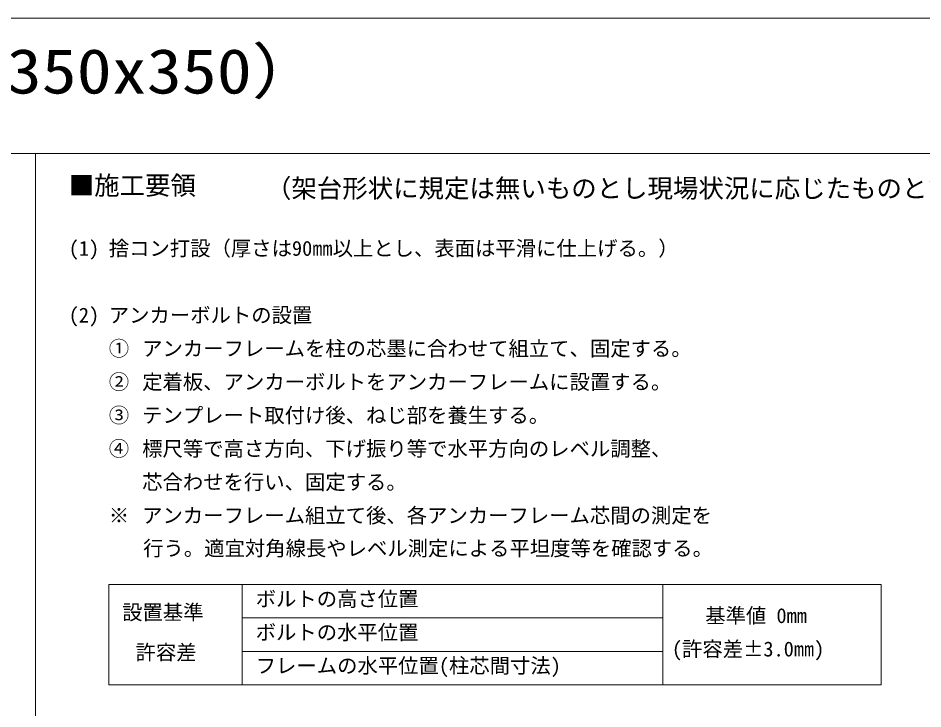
# Model space of a CAD drawing. Units: millimetres, scale not verified. Extents: x -29750 to 29507, y -17676 to 20635.
# Drawn here: x -315 to 9848, y 12616 to 20375 of the extents above; entities that cross this region are included whole.
import ezdxf
from ezdxf.enums import TextEntityAlignment as Align

# ---------------------------------------------------------------- set-up
doc = ezdxf.new("R2010")
doc.units = ezdxf.units.MM
doc.header["$LTSCALE"] = 30
doc.layers.add('0-2_0-8_文字', color=7, linetype='Continuous', lineweight=18)
doc.layers.add('0-3_0-0', color=7, linetype='Continuous', lineweight=9)
doc.styles.add('ＭＳ ゴシック', font='')
doc.styles.get('ＭＳ ゴシック').set_extended_font_data('MS Gothic')

msp = doc.modelspace()

# ---------------------------------------------------------------- linework, layer by layer
at = {"layer": '0-2_0-8_文字', "lineweight": 9}
for p, q in [((-121.54, 18852.91), (-121.54, -17675.56)), ((703.46, 18852.91), (-121.54, 18852.91)), ((703.46, 18852.91), (-121.54, 18852.91)), ((29506.58, 18852.91), (703.46, 18852.91)), ((29506.58, 18852.91), (703.46, 18852.91))]:
    msp.add_line(p, q, dxfattribs=at)
at = {"layer": '0-2_0-8_文字'}
for p, q in [((703.46, 18852.91), (-121.54, 18852.91)), ((29506.58, 18852.91), (703.46, 18852.91)), ((703.46, 12887.86), (703.46, 14012.86)), ((703.46, 14012.86), (9379.5, 14012.86)), ((2203.46, 12887.86), (2203.46, 14012.86)), ((6927.71, 14013.1), (6927.71, 12891.07)), ((9379.5, 12887.86), (9379.5, 14012.86)), ((2203.46, 13637.86), (6927.71, 13637.86)), ((2203.46, 13262.86), (6927.71, 13262.86)), ((703.46, 12887.86), (7453.46, 12887.86)), ((703.46, 12887.86), (9379.5, 12887.86))]:
    msp.add_line(p, q, dxfattribs=at)
at = {"layer": '0-3_0-0'}
for p, q in [((-29749.66, 20374.93), (29506.58, 20374.93)), ((29506.58, 18852.91), (-29749.66, 18852.91))]:
    msp.add_line(p, q, dxfattribs=at)

# ---------------------------------------------------------------- texts
at = {"layer": '0-2_0-8_文字', "style": 'ＭＳ ゴシック', "width": 1.15}
msp.add_text('（適用柱サイズ\u3000□300x300～□350x350）', height=502.8, dxfattribs=at).set_placement((-11872.58, 19376.83), align=Align.BOTTOM_LEFT)
at = {"layer": '0-2_0-8_文字', "style": 'ＭＳ ゴシック'}
for s, height, p in [('■施工要領', 209.5, (253.46, 18327.8)), ('（架台形状に規定は無いものとし現場状況に応じたものとする。施工はフリーベース工法施工資格を持つ者が実施する。）', 209.5, (2468.88, 18295.65)), ('(1)', 167.6, (253.46, 17655.16)), ('捨コン打設（厚さは90㎜以上とし、表面は平滑に仕上げる。）', 167.6, (703.46, 17655.16)), ('(2)', 167.6, (253.46, 16905.16)), ('アンカーボルトの設置', 167.6, (703.46, 16905.16)), ('①', 167.6, (703.46, 16530.16)), ('アンカーフレームを柱の芯墨に合わせて組立て、固定する。', 167.6, (1078.46, 16530.16)), ('②', 167.6, (703.46, 16155.16)), ('定着板、アンカーボルトをアンカーフレームに設置する。', 167.6, (1078.46, 16155.16)), ('③', 167.6, (703.46, 15780.16)), ('テンプレート取付け後、ねじ部を養生する。', 167.6, (1078.46, 15780.16)), ('④', 167.6, (703.46, 15405.16)), ('標尺等で高さ方向、下げ振り等で水平方向のレベル調整、', 167.6, (1078.46, 15405.16)), ('芯合わせを行い、固定する。', 167.6, (1078.46, 15030.16)), ('※', 167.6, (703.46, 14655.16)), ('アンカーフレーム組立て後、各アンカーフレーム芯間の測定を', 167.6, (1078.46, 14655.16)), ('行う。適宜対角線長やレベル測定による平坦度等を確認する。', 167.6, (1089.14, 14286.14)), ('ボルトの高さ位置', 167.6, (2353.46, 13717.66)), ('設置基準', 167.6, (853.46, 13567.66)), ('基準値 0mm', 167.6, (7403.61, 13530.16)), ('ボルトの水平位置', 167.6, (2353.46, 13342.66)), ('許容差', 167.6, (1003.46, 13117.66)), ('(許容差±3.0㎜)', 167.6, (7028.61, 13155.16)), ('フレームの水平位置(柱芯間寸法)', 167.6, (2353.46, 12967.66))]:
    msp.add_text(s, height=height, dxfattribs=at).set_placement(p, align=Align.BOTTOM_LEFT)

doc.saveas('drawing.dxf')
